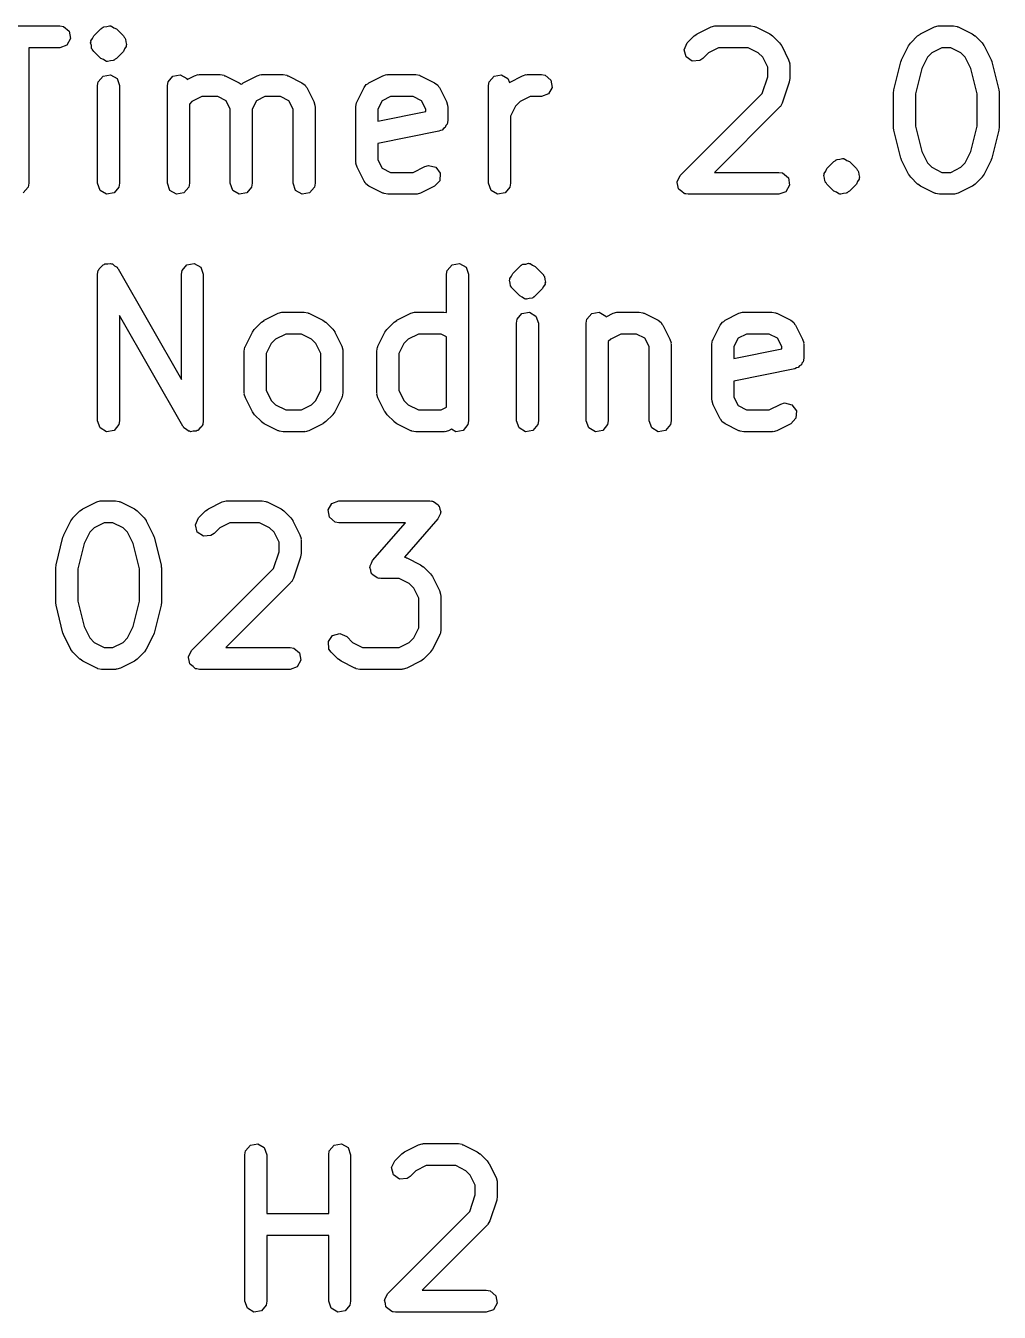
# Model space of a CAD drawing. Extents: x 4.88 to 8.25, y -3.98 to -1.16.
# Drawn here: x 7.9909 to 8.2523, y -1.6235 to -1.2781 of the extents above; entities that cross this region are included whole.
import ezdxf

# ---------------------------------------------------------------- set-up
doc = ezdxf.new("R2010")
doc.units = 0
doc.header["$MEASUREMENT"] = 0
doc.layers.add('BLACK', color=7, linetype='CONTINUOUS')

msp = doc.modelspace()

# ---------------------------------------------------------------- linework, layer by layer
at = {"layer": 'BLACK', "linetype": 'CONTINUOUS'}
for p, q in [((7.9775, -1.27806), (8, -1.27806)), ((8, -1.27806), (8.00101, -1.27823)), ((8.00101, -1.27823), (8.00256, -1.27953)), ((8.01264, -1.27827), (8.01338, -1.27807)), ((8.01338, -1.27807), (8.0135, -1.27812)), ((8.0135, -1.27812), (8.01364, -1.2781)), ((8.01364, -1.2781), (8.01375, -1.27817)), ((8.01375, -1.27817), (8.01389, -1.27816)), ((8.01389, -1.27816), (8.01452, -1.2786)), ((8.17491, -1.27837), (8.17589, -1.27808)), ((8.17589, -1.27808), (8.17606, -1.27812)), ((8.17606, -1.27812), (8.17623, -1.27806)), ((8.17623, -1.27806), (8.1856, -1.27806)), ((8.1856, -1.27806), (8.18661, -1.27823)), ((8.18661, -1.27823), (8.18675, -1.27835)), ((8.2349, -1.27837), (8.23588, -1.27808)), ((8.23588, -1.27808), (8.23605, -1.27812)), ((8.23605, -1.27812), (8.23622, -1.27806)), ((8.23622, -1.27806), (8.23997, -1.27806)), ((8.23997, -1.27806), (8.24098, -1.27823)), ((8.24098, -1.27823), (8.24112, -1.27835)), ((8.00291, -1.28152), (8.0019, -1.28327)), ((8.00256, -1.27953), (8.00291, -1.28152)), ((8.0084, -1.28212), (8.00884, -1.28149)), ((8.00884, -1.28149), (8.00916, -1.2808)), ((8.00916, -1.2808), (8.01104, -1.27892)), ((8.01104, -1.27892), (8.01135, -1.2787)), ((8.01135, -1.2787), (8.01143, -1.27859)), ((8.01143, -1.27859), (8.01156, -1.27856)), ((8.01156, -1.27855), (8.01165, -1.27845)), ((8.01156, -1.27856), (8.01156, -1.27855)), ((8.01165, -1.27845), (8.01173, -1.27844)), ((8.01173, -1.27844), (8.01188, -1.27833)), ((8.01188, -1.27833), (8.01264, -1.27827)), ((8.01452, -1.2786), (8.01521, -1.27892)), ((8.01521, -1.27892), (8.01709, -1.2808)), ((8.01709, -1.2808), (8.01731, -1.28111)), ((8.01731, -1.28111), (8.01742, -1.28119)), ((8.01742, -1.28119), (8.01745, -1.28132)), ((8.01745, -1.28132), (8.01767, -1.28164)), ((8.01767, -1.28164), (8.01774, -1.2824)), ((8.16852, -1.28267), (8.17039, -1.2808)), ((8.17039, -1.2808), (8.17111, -1.28029)), ((8.17111, -1.28029), (8.17116, -1.28024)), ((8.17116, -1.28024), (8.17491, -1.27837)), ((8.18675, -1.27835), (8.18692, -1.27837)), ((8.18692, -1.27837), (8.19067, -1.28024)), ((8.19067, -1.28024), (8.19138, -1.28077)), ((8.19138, -1.28077), (8.19144, -1.2808)), ((8.19144, -1.2808), (8.19331, -1.28267)), ((8.22851, -1.28267), (8.23038, -1.2808)), ((8.23038, -1.2808), (8.23111, -1.28029)), ((8.23111, -1.28029), (8.23115, -1.28024)), ((8.23115, -1.28024), (8.2349, -1.27837)), ((8.24112, -1.27835), (8.24129, -1.27837)), ((8.24129, -1.27837), (8.24504, -1.28024)), ((8.24504, -1.28024), (8.24575, -1.28077)), ((8.24575, -1.28077), (8.24581, -1.2808)), ((8.24581, -1.2808), (8.24768, -1.28267)), ((8, -1.28396), (7.9917, -1.28396)), ((7.9917, -1.28396), (7.9917, -1.32038)), ((8.0019, -1.28327), (8, -1.28396)), ((8.00831, -1.28263), (8.00842, -1.28238)), ((8.00851, -1.28337), (8.00831, -1.28263)), ((8.00842, -1.28238), (8.0084, -1.28212)), ((8.00857, -1.28413), (8.00851, -1.28337)), ((8.0088, -1.28445), (8.00857, -1.28413)), ((8.00883, -1.28458), (8.0088, -1.28445)), ((8.00894, -1.28465), (8.00883, -1.28458)), ((8.00916, -1.28497), (8.00894, -1.28465)), ((8.01104, -1.28685), (8.00916, -1.28497)), ((8.01709, -1.28497), (8.01521, -1.28685)), ((8.01741, -1.28428), (8.01709, -1.28497)), ((8.01785, -1.28365), (8.01741, -1.28428)), ((8.01774, -1.2824), (8.01794, -1.28314)), ((8.01794, -1.28314), (8.01783, -1.28338)), ((8.01783, -1.28338), (8.01785, -1.28365)), ((8.16766, -1.2845), (8.16852, -1.28267)), ((8.16818, -1.28645), (8.16766, -1.2845)), ((8.17693, -1.28396), (8.17423, -1.28531)), ((8.1849, -1.28396), (8.17693, -1.28396)), ((8.1876, -1.28531), (8.1849, -1.28396)), ((8.19331, -1.28267), (8.19382, -1.28339)), ((8.19382, -1.28339), (8.19387, -1.28344)), ((8.19387, -1.28344), (8.19574, -1.28719)), ((8.22608, -1.28719), (8.22796, -1.28344)), ((8.22796, -1.28344), (8.22848, -1.28273)), ((8.22848, -1.28273), (8.22851, -1.28267)), ((8.23692, -1.28396), (8.23422, -1.28531)), ((8.23927, -1.28396), (8.23692, -1.28396)), ((8.24197, -1.28531), (8.23927, -1.28396)), ((8.24768, -1.28267), (8.24819, -1.28339)), ((8.24819, -1.28339), (8.24824, -1.28344)), ((8.24824, -1.28344), (8.25011, -1.28719)), ((8.01173, -1.28717), (8.01104, -1.28685)), ((8.01236, -1.28761), (8.01173, -1.28717)), ((8.01249, -1.2876), (8.01236, -1.28761)), ((8.01261, -1.28767), (8.01249, -1.2876)), ((8.01274, -1.28764), (8.01261, -1.28767)), ((8.01287, -1.2877), (8.01274, -1.28764)), ((8.01361, -1.2875), (8.01287, -1.2877)), ((8.01437, -1.28743), (8.01361, -1.2875)), ((8.01452, -1.28733), (8.01437, -1.28743)), ((8.0146, -1.28732), (8.01452, -1.28733)), ((8.01468, -1.28722), (8.0146, -1.28732)), ((8.01469, -1.28721), (8.01468, -1.28722)), ((8.01482, -1.28718), (8.01469, -1.28721)), ((8.01489, -1.28707), (8.01482, -1.28718)), ((8.01521, -1.28685), (8.01489, -1.28707)), ((8.16984, -1.28761), (8.16818, -1.28645)), ((8.17185, -1.28743), (8.16984, -1.28761)), ((8.17269, -1.28685), (8.17185, -1.28743)), ((8.17423, -1.28531), (8.17269, -1.28685)), ((8.1888, -1.28651), (8.1876, -1.28531)), ((8.19015, -1.2892), (8.1888, -1.28651)), ((8.19574, -1.28719), (8.19603, -1.28817)), ((8.19603, -1.28817), (8.19599, -1.28834)), ((8.19599, -1.28834), (8.19605, -1.28851)), ((8.19605, -1.28851), (8.19605, -1.29226)), ((8.22398, -1.29529), (8.22586, -1.28779)), ((8.22586, -1.28779), (8.22606, -1.28733)), ((8.22606, -1.28733), (8.22608, -1.28719)), ((8.23302, -1.28651), (8.23151, -1.28954)), ((8.23422, -1.28531), (8.23302, -1.28651)), ((8.24317, -1.28651), (8.24197, -1.28531)), ((8.24468, -1.28954), (8.24317, -1.28651)), ((8.25011, -1.28719), (8.25026, -1.28768)), ((8.25026, -1.28768), (8.25033, -1.28779)), ((8.25033, -1.28779), (8.25221, -1.29529)), ((8.01035, -1.29312), (8.01165, -1.29157)), ((8.01165, -1.29157), (8.01364, -1.29122)), ((8.01364, -1.29122), (8.01539, -1.29223)), ((8.0291, -1.29312), (8.03039, -1.29157)), ((8.03039, -1.29157), (8.03238, -1.29122)), ((8.03238, -1.29122), (8.03413, -1.29223)), ((8.03422, -1.29247), (8.03617, -1.29149)), ((8.03617, -1.29149), (8.03716, -1.2912)), ((8.03716, -1.2912), (8.03733, -1.29124)), ((8.03733, -1.29124), (8.0375, -1.29118)), ((8.0375, -1.29118), (8.04312, -1.29118)), ((8.04312, -1.29118), (8.04413, -1.29136)), ((8.04413, -1.29136), (8.04426, -1.29147)), ((8.04426, -1.29147), (8.04444, -1.29149)), ((8.04444, -1.29149), (8.04819, -1.29337)), ((8.0493, -1.29337), (8.05305, -1.29149)), ((8.05305, -1.29149), (8.05403, -1.2912)), ((8.05403, -1.2912), (8.0542, -1.29124)), ((8.0542, -1.29124), (8.05437, -1.29118)), ((8.05437, -1.29118), (8.05999, -1.29118)), ((8.05999, -1.29118), (8.061, -1.29136)), ((8.061, -1.29136), (8.06114, -1.29147)), ((8.06114, -1.29147), (8.06131, -1.29149)), ((8.06131, -1.29149), (8.06506, -1.29337)), ((8.08304, -1.29337), (8.08679, -1.29149)), ((8.08679, -1.29149), (8.08778, -1.2912)), ((8.08778, -1.2912), (8.08795, -1.29124)), ((8.08795, -1.29124), (8.08811, -1.29118)), ((8.08811, -1.29118), (8.09561, -1.29118)), ((8.09561, -1.29118), (8.09662, -1.29136)), ((8.09662, -1.29136), (8.09676, -1.29147)), ((8.09676, -1.29147), (8.09693, -1.29149)), ((8.09693, -1.29149), (8.10068, -1.29337)), ((8.11534, -1.29312), (8.11663, -1.29157)), ((8.11663, -1.29157), (8.11862, -1.29122)), ((8.11862, -1.29122), (8.12037, -1.29223)), ((8.12075, -1.29326), (8.12429, -1.29149)), ((8.12429, -1.29149), (8.12527, -1.2912)), ((8.12527, -1.2912), (8.12544, -1.29124)), ((8.12544, -1.29124), (8.12561, -1.29118)), ((8.12561, -1.29118), (8.12936, -1.29118)), ((8.12936, -1.29118), (8.13037, -1.29136)), ((8.13037, -1.29136), (8.13192, -1.29266)), ((8.18865, -1.29629), (8.19015, -1.29178)), ((8.19015, -1.29178), (8.19015, -1.2892)), ((8.23151, -1.28954), (8.2298, -1.29637)), ((8.24639, -1.29637), (8.24468, -1.28954)), ((8.01017, -1.29413), (8.01035, -1.29312)), ((8.01017, -1.32038), (8.01017, -1.29413)), ((8.01539, -1.29223), (8.01608, -1.29413)), ((8.01608, -1.29413), (8.01608, -1.32038)), ((8.02892, -1.29413), (8.0291, -1.29312)), ((8.02892, -1.32038), (8.02892, -1.29413)), ((8.03413, -1.29223), (8.03422, -1.29247)), ((8.04819, -1.29337), (8.04876, -1.29379)), ((8.04876, -1.29379), (8.04899, -1.29369)), ((8.04899, -1.29369), (8.0493, -1.29337)), ((8.06506, -1.29337), (8.06589, -1.29398)), ((8.06589, -1.29398), (8.06606, -1.29438)), ((8.06606, -1.29438), (8.06638, -1.29469)), ((8.06638, -1.29469), (8.06826, -1.29844)), ((8.07985, -1.29844), (8.08172, -1.29469)), ((8.08172, -1.29469), (8.08233, -1.29386)), ((8.08233, -1.29386), (8.08274, -1.29369)), ((8.08274, -1.29369), (8.08304, -1.29337)), ((8.10068, -1.29337), (8.10151, -1.29398)), ((8.10151, -1.29398), (8.10168, -1.29438)), ((8.10168, -1.29438), (8.102, -1.29469)), ((8.102, -1.29469), (8.10388, -1.29844)), ((8.11516, -1.29413), (8.11534, -1.29312)), ((8.11516, -1.32038), (8.11516, -1.29413)), ((8.12037, -1.29223), (8.12075, -1.29326)), ((8.13227, -1.29464), (8.13126, -1.29639)), ((8.13192, -1.29266), (8.13227, -1.29464)), ((8.1959, -1.29319), (8.19403, -1.29882)), ((8.19605, -1.29226), (8.1959, -1.29313)), ((8.1959, -1.29313), (8.1959, -1.29319)), ((8.22389, -1.29601), (8.224, -1.29543)), ((8.224, -1.29543), (8.22398, -1.29529)), ((8.25221, -1.29529), (8.25225, -1.29588)), ((8.03549, -1.29843), (8.03482, -1.2991)), ((8.03819, -1.29708), (8.03549, -1.29843)), ((8.04242, -1.29708), (8.03819, -1.29708)), ((8.04467, -1.29821), (8.04242, -1.29708)), ((8.04579, -1.30045), (8.04467, -1.29821)), ((8.05282, -1.29821), (8.0517, -1.30045)), ((8.05507, -1.29708), (8.05282, -1.29821)), ((8.0593, -1.29708), (8.05507, -1.29708)), ((8.06154, -1.29821), (8.0593, -1.29708)), ((8.06266, -1.30045), (8.06154, -1.29821)), ((8.06826, -1.29844), (8.06855, -1.29942)), ((8.07954, -1.29976), (8.07972, -1.29875)), ((8.07972, -1.29875), (8.07983, -1.29861)), ((8.07983, -1.29861), (8.07985, -1.29844)), ((8.08657, -1.29821), (8.08544, -1.30045)), ((8.08881, -1.29708), (8.08657, -1.29821)), ((8.09492, -1.29708), (8.08881, -1.29708)), ((8.09716, -1.29821), (8.09492, -1.29708)), ((8.09828, -1.30045), (8.09716, -1.29821)), ((8.10388, -1.29844), (8.10417, -1.29942)), ((8.12361, -1.29843), (8.12241, -1.29963)), ((8.12631, -1.29708), (8.12361, -1.29843)), ((8.12936, -1.29708), (8.12631, -1.29708)), ((8.13126, -1.29639), (8.12936, -1.29708)), ((8.16664, -1.31829), (8.18865, -1.29629)), ((8.19403, -1.29882), (8.19354, -1.29972)), ((8.22389, -1.30538), (8.22389, -1.29601)), ((8.2298, -1.29637), (8.2298, -1.30502)), ((8.24639, -1.30502), (8.24639, -1.29637)), ((8.25225, -1.29588), (8.2523, -1.29601)), ((8.2523, -1.29601), (8.2523, -1.30538)), ((8.03482, -1.2991), (8.03482, -1.32038)), ((8.04579, -1.32038), (8.04579, -1.30045)), ((8.0517, -1.30045), (8.0517, -1.32038)), ((8.06266, -1.32038), (8.06266, -1.30045)), ((8.06855, -1.29942), (8.06851, -1.29959)), ((8.06851, -1.29959), (8.06857, -1.29976)), ((8.06857, -1.29976), (8.06857, -1.32038)), ((8.07954, -1.31475), (8.07954, -1.29976)), ((8.08544, -1.30045), (8.08544, -1.30365)), ((8.08544, -1.30365), (8.09828, -1.30109)), ((8.09828, -1.30109), (8.09828, -1.30045)), ((8.10417, -1.29942), (8.10413, -1.29959)), ((8.10413, -1.29959), (8.10419, -1.29976)), ((8.10419, -1.29976), (8.10419, -1.30351)), ((8.12241, -1.29963), (8.12106, -1.30233)), ((8.12106, -1.30233), (8.12106, -1.32038)), ((8.19331, -1.29997), (8.17586, -1.31743)), ((8.19339, -1.29981), (8.19331, -1.29997)), ((8.19354, -1.29972), (8.19339, -1.29981)), ((8.10307, -1.30564), (8.10271, -1.30606)), ((8.10354, -1.30535), (8.10307, -1.30564)), ((8.1037, -1.30489), (8.10354, -1.30535)), ((8.10401, -1.30452), (8.1037, -1.30489)), ((8.10419, -1.30351), (8.10401, -1.30452)), ((8.22394, -1.30551), (8.22389, -1.30538)), ((8.22398, -1.3061), (8.22394, -1.30551)), ((8.2298, -1.30502), (8.23151, -1.31185)), ((8.24468, -1.31185), (8.24639, -1.30502)), ((8.2523, -1.30538), (8.25219, -1.30596)), ((8.10182, -1.3064), (8.08544, -1.30968)), ((8.10223, -1.30615), (8.10182, -1.3064)), ((8.10271, -1.30606), (8.10223, -1.30615)), ((8.22586, -1.3136), (8.22398, -1.3061)), ((8.25221, -1.3061), (8.25033, -1.3136)), ((8.25219, -1.30596), (8.25221, -1.3061)), ((8.08544, -1.30968), (8.08544, -1.31406)), ((8.23151, -1.31185), (8.23302, -1.31488)), ((8.24317, -1.31488), (8.24468, -1.31185)), ((8.0796, -1.31492), (8.07954, -1.31475)), ((8.07956, -1.31509), (8.0796, -1.31492)), ((8.07985, -1.31607), (8.07956, -1.31509)), ((8.08172, -1.31982), (8.07985, -1.31607)), ((8.08544, -1.31406), (8.08657, -1.3163)), ((8.09492, -1.31743), (8.09804, -1.31586)), ((8.09804, -1.31586), (8.09902, -1.31557)), ((8.09902, -1.31557), (8.10099, -1.31604)), ((8.10099, -1.31604), (8.10219, -1.31766)), ((8.20601, -1.31642), (8.20789, -1.31454)), ((8.20789, -1.31454), (8.2082, -1.31432)), ((8.2082, -1.31432), (8.20828, -1.31421)), ((8.20828, -1.31421), (8.20841, -1.31418)), ((8.20841, -1.31417), (8.2085, -1.31407)), ((8.20841, -1.31418), (8.20841, -1.31417)), ((8.2085, -1.31407), (8.20858, -1.31406)), ((8.20858, -1.31406), (8.20873, -1.31395)), ((8.20873, -1.31395), (8.20949, -1.31389)), ((8.20949, -1.31389), (8.21023, -1.31369)), ((8.21023, -1.31369), (8.21035, -1.31374)), ((8.21035, -1.31374), (8.21049, -1.31372)), ((8.21049, -1.31372), (8.2106, -1.31379)), ((8.2106, -1.31379), (8.21074, -1.31378)), ((8.21074, -1.31378), (8.21137, -1.31422)), ((8.21137, -1.31422), (8.21206, -1.31454)), ((8.21206, -1.31454), (8.21394, -1.31642)), ((8.22594, -1.31371), (8.22586, -1.3136)), ((8.22608, -1.3142), (8.22594, -1.31371)), ((8.22796, -1.31795), (8.22608, -1.3142)), ((8.23302, -1.31488), (8.23422, -1.31608)), ((8.23422, -1.31608), (8.23692, -1.31743)), ((8.23927, -1.31743), (8.24197, -1.31608)), ((8.24197, -1.31608), (8.24317, -1.31488)), ((8.25011, -1.3142), (8.24824, -1.31795)), ((8.25013, -1.31406), (8.25011, -1.3142)), ((8.25033, -1.3136), (8.25013, -1.31406)), ((8.08657, -1.3163), (8.08881, -1.31743)), ((8.08881, -1.31743), (8.09492, -1.31743)), ((8.10207, -1.31968), (8.10068, -1.32114)), ((8.10219, -1.31766), (8.10207, -1.31968)), ((8.16582, -1.31987), (8.16627, -1.3191)), ((8.16627, -1.3191), (8.16664, -1.31829)), ((8.17586, -1.31743), (8.1931, -1.31743)), ((8.1931, -1.31743), (8.19411, -1.3176)), ((8.19411, -1.3176), (8.19566, -1.3189)), ((8.19566, -1.3189), (8.19601, -1.32089)), ((8.20516, -1.31825), (8.20527, -1.31801)), ((8.20536, -1.31899), (8.20516, -1.31825)), ((8.20525, -1.31774), (8.20569, -1.31711)), ((8.20527, -1.31801), (8.20525, -1.31774)), ((8.20542, -1.31975), (8.20536, -1.31899)), ((8.20569, -1.31711), (8.20601, -1.31642)), ((8.21394, -1.31642), (8.21416, -1.31674)), ((8.21416, -1.31674), (8.21427, -1.31681)), ((8.2147, -1.31927), (8.21426, -1.3199)), ((8.21427, -1.31681), (8.2143, -1.31694)), ((8.2143, -1.31694), (8.21452, -1.31726)), ((8.21452, -1.31726), (8.21459, -1.31802)), ((8.21459, -1.31802), (8.21479, -1.31876)), ((8.21479, -1.31876), (8.21468, -1.319)), ((8.21468, -1.319), (8.2147, -1.31927)), ((8.228, -1.31799), (8.22796, -1.31795)), ((8.22851, -1.31872), (8.228, -1.31799)), ((8.23038, -1.32059), (8.22851, -1.31872)), ((8.23692, -1.31743), (8.23927, -1.31743)), ((8.24768, -1.31872), (8.24581, -1.32059)), ((8.24771, -1.31866), (8.24768, -1.31872)), ((8.24824, -1.31795), (8.24771, -1.31866)), ((7.99153, -1.32139), (7.99023, -1.32294)), ((7.9917, -1.32038), (7.99153, -1.32139)), ((8.01086, -1.32228), (8.01017, -1.32038)), ((8.01261, -1.32329), (8.01086, -1.32228)), ((8.0146, -1.32294), (8.01261, -1.32329)), ((8.0159, -1.32139), (8.0146, -1.32294)), ((8.01608, -1.32038), (8.0159, -1.32139)), ((8.02961, -1.32228), (8.02892, -1.32038)), ((8.03136, -1.32329), (8.02961, -1.32228)), ((8.03335, -1.32294), (8.03136, -1.32329)), ((8.03465, -1.32139), (8.03335, -1.32294)), ((8.03482, -1.32038), (8.03465, -1.32139)), ((8.04648, -1.32228), (8.04579, -1.32038)), ((8.04823, -1.32329), (8.04648, -1.32228)), ((8.05022, -1.32294), (8.04823, -1.32329)), ((8.05152, -1.32139), (8.05022, -1.32294)), ((8.0517, -1.32038), (8.05152, -1.32139)), ((8.06335, -1.32228), (8.06266, -1.32038)), ((8.0651, -1.32329), (8.06335, -1.32228)), ((8.06709, -1.32294), (8.0651, -1.32329)), ((8.06839, -1.32139), (8.06709, -1.32294)), ((8.06857, -1.32038), (8.06839, -1.32139)), ((8.08204, -1.32013), (8.08172, -1.31982)), ((8.08222, -1.32053), (8.08204, -1.32013)), ((8.08304, -1.32114), (8.08222, -1.32053)), ((8.08679, -1.32302), (8.08304, -1.32114)), ((8.08697, -1.32304), (8.08679, -1.32302)), ((8.0871, -1.32315), (8.08697, -1.32304)), ((8.08811, -1.32333), (8.0871, -1.32315)), ((8.09693, -1.32302), (8.09595, -1.32331)), ((8.10068, -1.32114), (8.09693, -1.32302)), ((8.11585, -1.32228), (8.11516, -1.32038)), ((8.1176, -1.32329), (8.11585, -1.32228)), ((8.11959, -1.32294), (8.1176, -1.32329)), ((8.12088, -1.32139), (8.11959, -1.32294)), ((8.12106, -1.32038), (8.12088, -1.32139)), ((8.16579, -1.32012), (8.16584, -1.32)), ((8.16602, -1.32098), (8.16579, -1.32012)), ((8.16584, -1.32), (8.16582, -1.31987)), ((8.16617, -1.32186), (8.16602, -1.32098)), ((8.16628, -1.32194), (8.16617, -1.32186)), ((8.16631, -1.32207), (8.16628, -1.32194)), ((8.16704, -1.32258), (8.16631, -1.32207)), ((8.16772, -1.32315), (8.16704, -1.32258)), ((8.1679, -1.32319), (8.16772, -1.32315)), ((8.195, -1.32264), (8.1931, -1.32333)), ((8.19601, -1.32089), (8.195, -1.32264)), ((8.20565, -1.32007), (8.20542, -1.31975)), ((8.20568, -1.3202), (8.20565, -1.32007)), ((8.20579, -1.32027), (8.20568, -1.3202)), ((8.20601, -1.32059), (8.20579, -1.32027)), ((8.20789, -1.32247), (8.20601, -1.32059)), ((8.20858, -1.32279), (8.20789, -1.32247)), ((8.20921, -1.32323), (8.20858, -1.32279)), ((8.21046, -1.32312), (8.20972, -1.32332)), ((8.21122, -1.32305), (8.21046, -1.32312)), ((8.21137, -1.32295), (8.21122, -1.32305)), ((8.21145, -1.32294), (8.21137, -1.32295)), ((8.21153, -1.32284), (8.21145, -1.32294)), ((8.21154, -1.32283), (8.21153, -1.32284)), ((8.21167, -1.3228), (8.21154, -1.32283)), ((8.21174, -1.32269), (8.21167, -1.3228)), ((8.21206, -1.32247), (8.21174, -1.32269)), ((8.21394, -1.32059), (8.21206, -1.32247)), ((8.21426, -1.3199), (8.21394, -1.32059)), ((8.23044, -1.32062), (8.23038, -1.32059)), ((8.23115, -1.32114), (8.23044, -1.32062)), ((8.2349, -1.32302), (8.23115, -1.32114)), ((8.23508, -1.32304), (8.2349, -1.32302)), ((8.23521, -1.32315), (8.23508, -1.32304)), ((8.23622, -1.32333), (8.23521, -1.32315)), ((8.24129, -1.32302), (8.24031, -1.32331)), ((8.24504, -1.32114), (8.24129, -1.32302)), ((8.24508, -1.3211), (8.24504, -1.32114)), ((8.24581, -1.32059), (8.24508, -1.3211)), ((8.09561, -1.32333), (8.08811, -1.32333)), ((8.09578, -1.32327), (8.09561, -1.32333)), ((8.09595, -1.32331), (8.09578, -1.32327)), ((8.16796, -1.32323), (8.1679, -1.32319)), ((8.16809, -1.32322), (8.16796, -1.32323)), ((8.16873, -1.32333), (8.16809, -1.32322)), ((8.1931, -1.32333), (8.16873, -1.32333)), ((8.20934, -1.32322), (8.20921, -1.32323)), ((8.20946, -1.32329), (8.20934, -1.32322)), ((8.20959, -1.32326), (8.20946, -1.32329)), ((8.20972, -1.32332), (8.20959, -1.32326)), ((8.23997, -1.32333), (8.23622, -1.32333)), ((8.24014, -1.32327), (8.23997, -1.32333)), ((8.24031, -1.32331), (8.24014, -1.32327)), ((8.01017, -1.34479), (8.01035, -1.34378)), ((8.01035, -1.34378), (8.01052, -1.34357)), ((8.01052, -1.34357), (8.01057, -1.3433)), ((8.01057, -1.3433), (8.01116, -1.34281)), ((8.01116, -1.34281), (8.01165, -1.34223)), ((8.01165, -1.34223), (8.01192, -1.34218)), ((8.01192, -1.34218), (8.01213, -1.34201)), ((8.01213, -1.34201), (8.01289, -1.34201)), ((8.01289, -1.34201), (8.01364, -1.34188)), ((8.01364, -1.34188), (8.01387, -1.34202)), ((8.01387, -1.34202), (8.01415, -1.34202)), ((8.01415, -1.34202), (8.01473, -1.34251)), ((8.01473, -1.34251), (8.01539, -1.34289)), ((8.01539, -1.34289), (8.01548, -1.34315)), ((8.01548, -1.34315), (8.01569, -1.34332)), ((8.01569, -1.34332), (8.03267, -1.37304)), ((8.03267, -1.34479), (8.03285, -1.34378)), ((8.03285, -1.34378), (8.03414, -1.34223)), ((8.03414, -1.34223), (8.03613, -1.34188)), ((8.03613, -1.34188), (8.03788, -1.34289)), ((8.03788, -1.34289), (8.03857, -1.34479)), ((8.10391, -1.34479), (8.10409, -1.34378)), ((8.10409, -1.34378), (8.10539, -1.34223)), ((8.10539, -1.34223), (8.10737, -1.34188)), ((8.10737, -1.34188), (8.10912, -1.34289)), ((8.10912, -1.34289), (8.10981, -1.34479)), ((8.12165, -1.34458), (8.12352, -1.3427)), ((8.12352, -1.3427), (8.12384, -1.34248)), ((8.12384, -1.34248), (8.12392, -1.34237)), ((8.12392, -1.34237), (8.12404, -1.34234)), ((8.12404, -1.34234), (8.12405, -1.34233)), ((8.12405, -1.34233), (8.12413, -1.34223)), ((8.12413, -1.34223), (8.12421, -1.34222)), ((8.12421, -1.34222), (8.12436, -1.34211)), ((8.12436, -1.34211), (8.12513, -1.34205)), ((8.12513, -1.34205), (8.12587, -1.34185)), ((8.12587, -1.34185), (8.12599, -1.3419)), ((8.12599, -1.3419), (8.12612, -1.34188)), ((8.12612, -1.34188), (8.12624, -1.34195)), ((8.12624, -1.34195), (8.12637, -1.34194)), ((8.12637, -1.34194), (8.127, -1.34238)), ((8.127, -1.34238), (8.1277, -1.3427)), ((8.1277, -1.3427), (8.12957, -1.34458)), ((8.01017, -1.38416), (8.01017, -1.34479)), ((8.03267, -1.37304), (8.03267, -1.34479)), ((8.03857, -1.34479), (8.03857, -1.38416)), ((8.10391, -1.3551), (8.10391, -1.34479)), ((8.10981, -1.34479), (8.10981, -1.38416)), ((8.12079, -1.34641), (8.12091, -1.34616)), ((8.12099, -1.34715), (8.12079, -1.34641)), ((8.12088, -1.3459), (8.12132, -1.34527)), ((8.12091, -1.34616), (8.12088, -1.3459)), ((8.12106, -1.34791), (8.12099, -1.34715)), ((8.12132, -1.34527), (8.12165, -1.34458)), ((8.12957, -1.34458), (8.1298, -1.34489)), ((8.1298, -1.34489), (8.1299, -1.34497)), ((8.1299, -1.34497), (8.12994, -1.3451)), ((8.12994, -1.3451), (8.13016, -1.34542)), ((8.13016, -1.34542), (8.13023, -1.34618)), ((8.13023, -1.34618), (8.13043, -1.34692)), ((8.13043, -1.34692), (8.13031, -1.34716)), ((8.13031, -1.34716), (8.13034, -1.34743)), ((8.12128, -1.34823), (8.12106, -1.34791)), ((8.12132, -1.34836), (8.12128, -1.34823)), ((8.12142, -1.34843), (8.12132, -1.34836)), ((8.12165, -1.34875), (8.12142, -1.34843)), ((8.12352, -1.35063), (8.12165, -1.34875)), ((8.12422, -1.35095), (8.12352, -1.35063)), ((8.1277, -1.35063), (8.12738, -1.35085)), ((8.12957, -1.34875), (8.1277, -1.35063)), ((8.1299, -1.34806), (8.12957, -1.34875)), ((8.13034, -1.34743), (8.1299, -1.34806)), ((8.12485, -1.35139), (8.12422, -1.35095)), ((8.12498, -1.35138), (8.12485, -1.35139)), ((8.1251, -1.35145), (8.12498, -1.35138)), ((8.12523, -1.35142), (8.1251, -1.35145)), ((8.12535, -1.35148), (8.12523, -1.35142)), ((8.12609, -1.35128), (8.12535, -1.35148)), ((8.12686, -1.35121), (8.12609, -1.35128)), ((8.12701, -1.35111), (8.12686, -1.35121)), ((8.12709, -1.35109), (8.12701, -1.35111)), ((8.12717, -1.351), (8.12709, -1.35109)), ((8.12718, -1.35099), (8.12717, -1.351)), ((8.1273, -1.35096), (8.12718, -1.35099)), ((8.12738, -1.35085), (8.1273, -1.35096)), ((8.03306, -1.38562), (8.01608, -1.35591)), ((8.01608, -1.35591), (8.01608, -1.38416)), ((8.05416, -1.3577), (8.05488, -1.35719)), ((8.05488, -1.35719), (8.05492, -1.35715)), ((8.05492, -1.35715), (8.05867, -1.35527)), ((8.05867, -1.35527), (8.05965, -1.35498)), ((8.05965, -1.35498), (8.05983, -1.35502)), ((8.05983, -1.35502), (8.05999, -1.35496)), ((8.05999, -1.35496), (8.06562, -1.35496)), ((8.06562, -1.35496), (8.06663, -1.35514)), ((8.06663, -1.35514), (8.06676, -1.35525)), ((8.06676, -1.35525), (8.06694, -1.35527)), ((8.06694, -1.35527), (8.07069, -1.35715)), ((8.07069, -1.35715), (8.0714, -1.35767)), ((8.0714, -1.35767), (8.07145, -1.3577)), ((8.08978, -1.3577), (8.0905, -1.35719)), ((8.0905, -1.35719), (8.09054, -1.35715)), ((8.09054, -1.35715), (8.09429, -1.35527)), ((8.09429, -1.35527), (8.09528, -1.35498)), ((8.09528, -1.35498), (8.09545, -1.35502)), ((8.09545, -1.35502), (8.09561, -1.35496)), ((8.09561, -1.35496), (8.10311, -1.35496)), ((8.10311, -1.35496), (8.10391, -1.3551)), ((8.12266, -1.35791), (8.12283, -1.3569)), ((8.12283, -1.3569), (8.12413, -1.35535)), ((8.12413, -1.35535), (8.12612, -1.355)), ((8.12612, -1.355), (8.12787, -1.35601)), ((8.12787, -1.35601), (8.12856, -1.35791)), ((8.1414, -1.35791), (8.14158, -1.3569)), ((8.14158, -1.3569), (8.14288, -1.35535)), ((8.14288, -1.35535), (8.14487, -1.355)), ((8.14487, -1.355), (8.14662, -1.35601)), ((8.14662, -1.35601), (8.1467, -1.35625)), ((8.1467, -1.35625), (8.14866, -1.35527)), ((8.14866, -1.35527), (8.14964, -1.35498)), ((8.14964, -1.35498), (8.14982, -1.35502)), ((8.14982, -1.35502), (8.14998, -1.35496)), ((8.14998, -1.35496), (8.15561, -1.35496)), ((8.15561, -1.35496), (8.15662, -1.35514)), ((8.15662, -1.35514), (8.15675, -1.35525)), ((8.15675, -1.35525), (8.15693, -1.35527)), ((8.15693, -1.35527), (8.16068, -1.35715)), ((8.16068, -1.35715), (8.1615, -1.35776)), ((8.17734, -1.35847), (8.17795, -1.35764)), ((8.17795, -1.35764), (8.17835, -1.35747)), ((8.17835, -1.35747), (8.17866, -1.35715)), ((8.17866, -1.35715), (8.18241, -1.35527)), ((8.18241, -1.35527), (8.18339, -1.35498)), ((8.18339, -1.35498), (8.18356, -1.35502)), ((8.18356, -1.35502), (8.18373, -1.35496)), ((8.18373, -1.35496), (8.19123, -1.35496)), ((8.19123, -1.35496), (8.19224, -1.35514)), ((8.19224, -1.35514), (8.19237, -1.35525)), ((8.19237, -1.35525), (8.19255, -1.35527)), ((8.19255, -1.35527), (8.1963, -1.35715)), ((8.1963, -1.35715), (8.19712, -1.35776)), ((8.04985, -1.36409), (8.05173, -1.36034)), ((8.05173, -1.36034), (8.05225, -1.35963)), ((8.05225, -1.35963), (8.05228, -1.35957)), ((8.05228, -1.35957), (8.05416, -1.3577)), ((8.06069, -1.36086), (8.05799, -1.36221)), ((8.06492, -1.36086), (8.06069, -1.36086)), ((8.06762, -1.36221), (8.06492, -1.36086)), ((8.07145, -1.3577), (8.07333, -1.35957)), ((8.07333, -1.35957), (8.07384, -1.3603)), ((8.07384, -1.3603), (8.07388, -1.36034)), ((8.07388, -1.36034), (8.07576, -1.36409)), ((8.08547, -1.36409), (8.08735, -1.36034)), ((8.08735, -1.36034), (8.08787, -1.35963)), ((8.08787, -1.35963), (8.0879, -1.35957)), ((8.0879, -1.35957), (8.08978, -1.3577)), ((8.09631, -1.36086), (8.09361, -1.36221)), ((8.10242, -1.36086), (8.09631, -1.36086)), ((8.10391, -1.36161), (8.10242, -1.36086)), ((8.12266, -1.38416), (8.12266, -1.35791)), ((8.12856, -1.35791), (8.12856, -1.38416)), ((8.1414, -1.38416), (8.1414, -1.35791)), ((8.15068, -1.36086), (8.14798, -1.36221)), ((8.15491, -1.36086), (8.15068, -1.36086)), ((8.15715, -1.36199), (8.15491, -1.36086)), ((8.1615, -1.35776), (8.16168, -1.35816)), ((8.16168, -1.35816), (8.162, -1.35847)), ((8.162, -1.35847), (8.16387, -1.36222)), ((8.17546, -1.36222), (8.17734, -1.35847)), ((8.18442, -1.36086), (8.18218, -1.36199)), ((8.19053, -1.36086), (8.18442, -1.36086)), ((8.19277, -1.36199), (8.19053, -1.36086)), ((8.19712, -1.35776), (8.1973, -1.35816)), ((8.1973, -1.35816), (8.19762, -1.35847)), ((8.19762, -1.35847), (8.19949, -1.36222)), ((8.04954, -1.36541), (8.04972, -1.3644)), ((8.04972, -1.3644), (8.04983, -1.36427)), ((8.04983, -1.36427), (8.04985, -1.36409)), ((8.05679, -1.36341), (8.05545, -1.36611)), ((8.05799, -1.36221), (8.05679, -1.36341)), ((8.06881, -1.36341), (8.06762, -1.36221)), ((8.07016, -1.36611), (8.06881, -1.36341)), ((8.07576, -1.36409), (8.07605, -1.36507)), ((8.08516, -1.36541), (8.08534, -1.3644)), ((8.08534, -1.3644), (8.08545, -1.36427)), ((8.08545, -1.36427), (8.08547, -1.36409)), ((8.09242, -1.36341), (8.09107, -1.36611)), ((8.09361, -1.36221), (8.09242, -1.36341)), ((8.10391, -1.38046), (8.10391, -1.36161)), ((8.14798, -1.36221), (8.14731, -1.36288)), ((8.14731, -1.36288), (8.14731, -1.38416)), ((8.15828, -1.36423), (8.15715, -1.36199)), ((8.15828, -1.38416), (8.15828, -1.36423)), ((8.16387, -1.36222), (8.16416, -1.3632)), ((8.16416, -1.3632), (8.16412, -1.36337)), ((8.16412, -1.36337), (8.16418, -1.36354)), ((8.16418, -1.36354), (8.16418, -1.38416)), ((8.17515, -1.36354), (8.17533, -1.36253)), ((8.17515, -1.37853), (8.17515, -1.36354)), ((8.17533, -1.36253), (8.17544, -1.36239)), ((8.17544, -1.36239), (8.17546, -1.36222)), ((8.18218, -1.36199), (8.18106, -1.36423)), ((8.18106, -1.36423), (8.18106, -1.36743)), ((8.1939, -1.36423), (8.19277, -1.36199)), ((8.1939, -1.36486), (8.1939, -1.36423)), ((8.19949, -1.36222), (8.19978, -1.3632)), ((8.19978, -1.3632), (8.19974, -1.36337)), ((8.19974, -1.36337), (8.1998, -1.36354)), ((8.1998, -1.36354), (8.1998, -1.36729)), ((8.04954, -1.37666), (8.04954, -1.36541)), ((8.05545, -1.36611), (8.05545, -1.37596)), ((8.07016, -1.37596), (8.07016, -1.36611)), ((8.07605, -1.36507), (8.07601, -1.36524)), ((8.07601, -1.36524), (8.07607, -1.36541)), ((8.07607, -1.36541), (8.07607, -1.37666)), ((8.08516, -1.37666), (8.08516, -1.36541)), ((8.09107, -1.36611), (8.09107, -1.37596)), ((8.18106, -1.36743), (8.1939, -1.36486)), ((8.1998, -1.36729), (8.19963, -1.3683)), ((8.19743, -1.37018), (8.18106, -1.37346)), ((8.19785, -1.36993), (8.19743, -1.37018)), ((8.19833, -1.36984), (8.19785, -1.36993)), ((8.19868, -1.36942), (8.19833, -1.36984)), ((8.19916, -1.36913), (8.19868, -1.36942)), ((8.19931, -1.36867), (8.19916, -1.36913)), ((8.19963, -1.3683), (8.19931, -1.36867)), ((8.18106, -1.37346), (8.18106, -1.37784)), ((8.0496, -1.37682), (8.04954, -1.37666)), ((8.04956, -1.377), (8.0496, -1.37682)), ((8.04985, -1.37798), (8.04956, -1.377)), ((8.05173, -1.38173), (8.04985, -1.37798)), ((8.05545, -1.37596), (8.05679, -1.37866)), ((8.06881, -1.37866), (8.07016, -1.37596)), ((8.07576, -1.37798), (8.07388, -1.38173)), ((8.07578, -1.3778), (8.07576, -1.37798)), ((8.07589, -1.37767), (8.07578, -1.3778)), ((8.07607, -1.37666), (8.07589, -1.37767)), ((8.08522, -1.37682), (8.08516, -1.37666)), ((8.08518, -1.377), (8.08522, -1.37682)), ((8.08547, -1.37798), (8.08518, -1.377)), ((8.08735, -1.38173), (8.08547, -1.37798)), ((8.09107, -1.37596), (8.09242, -1.37866)), ((8.18106, -1.37784), (8.18218, -1.38008)), ((8.05177, -1.38177), (8.05173, -1.38173)), ((8.05228, -1.3825), (8.05177, -1.38177)), ((8.05679, -1.37866), (8.05799, -1.37986)), ((8.05799, -1.37986), (8.06069, -1.38121)), ((8.06069, -1.38121), (8.06492, -1.38121)), ((8.06492, -1.38121), (8.06762, -1.37986)), ((8.06762, -1.37986), (8.06881, -1.37866)), ((8.07388, -1.38173), (8.07336, -1.38244)), ((8.08739, -1.38177), (8.08735, -1.38173)), ((8.0879, -1.3825), (8.08739, -1.38177)), ((8.09242, -1.37866), (8.09361, -1.37986)), ((8.09361, -1.37986), (8.09631, -1.38121)), ((8.09631, -1.38121), (8.10242, -1.38121)), ((8.10242, -1.38121), (8.10391, -1.38046)), ((8.17521, -1.3787), (8.17515, -1.37853)), ((8.17517, -1.37887), (8.17521, -1.3787)), ((8.17546, -1.37985), (8.17517, -1.37887)), ((8.17734, -1.3836), (8.17546, -1.37985)), ((8.18218, -1.38008), (8.18442, -1.38121)), ((8.18442, -1.38121), (8.19053, -1.38121)), ((8.19053, -1.38121), (8.19366, -1.37964)), ((8.19366, -1.37964), (8.19464, -1.37935)), ((8.19464, -1.37935), (8.1966, -1.37982)), ((8.1966, -1.37982), (8.19781, -1.38144)), ((8.19781, -1.38144), (8.19768, -1.38346)), ((8.01086, -1.38606), (8.01017, -1.38416)), ((8.0159, -1.38517), (8.0146, -1.38672)), ((8.01608, -1.38416), (8.0159, -1.38517)), ((8.0384, -1.38517), (8.03822, -1.38538)), ((8.03857, -1.38416), (8.0384, -1.38517)), ((8.05416, -1.38437), (8.05228, -1.3825)), ((8.05421, -1.3844), (8.05416, -1.38437)), ((8.05492, -1.38492), (8.05421, -1.3844)), ((8.05867, -1.3868), (8.05492, -1.38492)), ((8.07069, -1.38492), (8.06694, -1.3868)), ((8.07073, -1.38488), (8.07069, -1.38492)), ((8.07145, -1.38437), (8.07073, -1.38488)), ((8.07333, -1.3825), (8.07145, -1.38437)), ((8.07336, -1.38244), (8.07333, -1.3825)), ((8.08978, -1.38437), (8.0879, -1.3825)), ((8.08983, -1.3844), (8.08978, -1.38437)), ((8.09054, -1.38492), (8.08983, -1.3844)), ((8.09429, -1.3868), (8.09054, -1.38492)), ((8.10964, -1.38517), (8.10834, -1.38672)), ((8.10981, -1.38416), (8.10964, -1.38517)), ((8.12335, -1.38606), (8.12266, -1.38416)), ((8.12838, -1.38517), (8.12709, -1.38672)), ((8.12856, -1.38416), (8.12838, -1.38517)), ((8.1421, -1.38606), (8.1414, -1.38416)), ((8.14713, -1.38517), (8.14583, -1.38672)), ((8.14731, -1.38416), (8.14713, -1.38517)), ((8.15897, -1.38606), (8.15828, -1.38416)), ((8.164, -1.38517), (8.16271, -1.38672)), ((8.16418, -1.38416), (8.164, -1.38517)), ((8.17766, -1.38391), (8.17734, -1.3836)), ((8.17783, -1.38431), (8.17766, -1.38391)), ((8.17866, -1.38492), (8.17783, -1.38431)), ((8.18241, -1.3868), (8.17866, -1.38492)), ((8.1963, -1.38492), (8.19255, -1.3868)), ((8.19768, -1.38346), (8.1963, -1.38492)), ((8.01261, -1.38707), (8.01086, -1.38606)), ((8.0146, -1.38672), (8.01261, -1.38707)), ((8.03327, -1.3858), (8.03306, -1.38562)), ((8.03336, -1.38606), (8.03327, -1.3858)), ((8.03402, -1.38644), (8.03336, -1.38606)), ((8.0346, -1.38693), (8.03402, -1.38644)), ((8.03487, -1.38693), (8.0346, -1.38693)), ((8.03511, -1.38707), (8.03487, -1.38693)), ((8.03586, -1.38693), (8.03511, -1.38707)), ((8.03662, -1.38694), (8.03586, -1.38693)), ((8.03683, -1.38676), (8.03662, -1.38694)), ((8.0371, -1.38672), (8.03683, -1.38676)), ((8.03759, -1.38613), (8.0371, -1.38672)), ((8.03817, -1.38565), (8.03759, -1.38613)), ((8.03822, -1.38538), (8.03817, -1.38565)), ((8.05885, -1.38682), (8.05867, -1.3868)), ((8.05898, -1.38693), (8.05885, -1.38682)), ((8.05999, -1.38711), (8.05898, -1.38693)), ((8.06562, -1.38711), (8.05999, -1.38711)), ((8.06578, -1.38705), (8.06562, -1.38711)), ((8.06595, -1.38709), (8.06578, -1.38705)), ((8.06694, -1.3868), (8.06595, -1.38709)), ((8.09447, -1.38682), (8.09429, -1.3868)), ((8.0946, -1.38693), (8.09447, -1.38682)), ((8.09561, -1.38711), (8.0946, -1.38693)), ((8.10311, -1.38711), (8.09561, -1.38711)), ((8.10328, -1.38705), (8.10311, -1.38711)), ((8.10345, -1.38709), (8.10328, -1.38705)), ((8.10443, -1.3868), (8.10345, -1.38709)), ((8.10521, -1.38641), (8.10443, -1.3868)), ((8.10635, -1.38707), (8.10521, -1.38641)), ((8.10834, -1.38672), (8.10635, -1.38707)), ((8.1251, -1.38707), (8.12335, -1.38606)), ((8.12709, -1.38672), (8.1251, -1.38707)), ((8.14384, -1.38707), (8.1421, -1.38606)), ((8.14583, -1.38672), (8.14384, -1.38707)), ((8.16072, -1.38707), (8.15897, -1.38606)), ((8.16271, -1.38672), (8.16072, -1.38707)), ((8.18258, -1.38682), (8.18241, -1.3868)), ((8.18272, -1.38693), (8.18258, -1.38682)), ((8.18373, -1.38711), (8.18272, -1.38693)), ((8.19123, -1.38711), (8.18373, -1.38711)), ((8.19139, -1.38705), (8.19123, -1.38711)), ((8.19156, -1.38709), (8.19139, -1.38705)), ((8.19255, -1.3868), (8.19156, -1.38709)), ((8.00618, -1.4078), (8.00993, -1.40593)), ((8.00993, -1.40593), (8.01091, -1.40563)), ((8.01091, -1.40563), (8.01108, -1.40568)), ((8.01108, -1.40568), (8.01125, -1.40561)), ((8.01125, -1.40561), (8.015, -1.40561)), ((8.015, -1.40561), (8.01601, -1.40579)), ((8.01601, -1.40579), (8.01614, -1.40591)), ((8.01614, -1.40591), (8.01632, -1.40593)), ((8.01632, -1.40593), (8.02007, -1.4078)), ((8.03992, -1.4078), (8.04367, -1.40593)), ((8.04367, -1.40593), (8.04466, -1.40563)), ((8.04466, -1.40563), (8.04483, -1.40568)), ((8.04483, -1.40568), (8.04499, -1.40561)), ((8.04499, -1.40561), (8.05437, -1.40561)), ((8.05437, -1.40561), (8.05538, -1.40579)), ((8.05538, -1.40579), (8.05551, -1.40591)), ((8.05551, -1.40591), (8.05569, -1.40593)), ((8.05569, -1.40593), (8.05944, -1.4078)), ((8.07309, -1.40631), (8.07499, -1.40561)), ((8.07499, -1.40561), (8.09936, -1.40561)), ((8.09936, -1.40561), (8.0998, -1.40569)), ((8.0998, -1.40569), (8.09994, -1.40567)), ((8.09994, -1.40567), (8.10004, -1.40573)), ((8.10004, -1.40573), (8.10037, -1.40579)), ((8.10037, -1.40579), (8.10098, -1.4063)), ((8.00354, -1.41023), (8.00541, -1.40835)), ((8.00541, -1.40835), (8.00613, -1.40785)), ((8.00613, -1.40785), (8.00618, -1.4078)), ((8.02007, -1.4078), (8.02078, -1.40833)), ((8.02078, -1.40833), (8.02084, -1.40835)), ((8.02084, -1.40835), (8.02271, -1.41023)), ((8.03728, -1.41023), (8.03916, -1.40835)), ((8.03916, -1.40835), (8.03988, -1.40785)), ((8.03988, -1.40785), (8.03992, -1.4078)), ((8.05944, -1.4078), (8.06015, -1.40833)), ((8.06015, -1.40833), (8.06021, -1.40835)), ((8.06021, -1.40835), (8.06208, -1.41023)), ((8.07208, -1.40805), (8.07309, -1.40631)), ((8.07243, -1.41004), (8.07208, -1.40805)), ((8.10098, -1.4063), (8.10166, -1.40672)), ((8.10166, -1.40672), (8.10174, -1.40694)), ((8.10174, -1.40694), (8.10192, -1.40709)), ((8.10227, -1.40908), (8.10187, -1.40977)), ((8.10192, -1.40709), (8.10206, -1.40788)), ((8.10206, -1.40788), (8.10231, -1.40863)), ((8.10231, -1.40863), (8.10223, -1.40885)), ((8.10223, -1.40885), (8.10227, -1.40908)), ((8.00111, -1.41475), (8.00298, -1.411)), ((8.00298, -1.411), (8.00351, -1.41029)), ((8.00351, -1.41029), (8.00354, -1.41023)), ((8.00925, -1.41287), (8.00805, -1.41407)), ((8.01195, -1.41152), (8.00925, -1.41287)), ((8.0143, -1.41152), (8.01195, -1.41152)), ((8.017, -1.41287), (8.0143, -1.41152)), ((8.0182, -1.41407), (8.017, -1.41287)), ((8.02271, -1.41023), (8.02322, -1.41095)), ((8.02322, -1.41095), (8.02326, -1.411)), ((8.02326, -1.411), (8.02514, -1.41475)), ((8.03643, -1.41206), (8.03728, -1.41023)), ((8.03695, -1.41401), (8.03643, -1.41206)), ((8.04299, -1.41287), (8.04146, -1.41441)), ((8.04569, -1.41152), (8.04299, -1.41287)), ((8.05367, -1.41152), (8.04569, -1.41152)), ((8.05637, -1.41287), (8.05367, -1.41152)), ((8.05757, -1.41407), (8.05637, -1.41287)), ((8.06208, -1.41023), (8.06259, -1.41095)), ((8.06259, -1.41095), (8.06263, -1.411)), ((8.06263, -1.411), (8.06451, -1.41475)), ((8.07398, -1.41134), (8.07243, -1.41004)), ((8.07499, -1.41152), (8.07398, -1.41134)), ((8.09286, -1.41152), (8.07499, -1.41152)), ((8.08402, -1.42162), (8.09286, -1.41152)), ((8.10158, -1.41051), (8.09263, -1.42075)), ((8.10187, -1.40977), (8.10158, -1.41051)), ((7.99901, -1.42285), (8.00088, -1.41535)), ((8.00088, -1.41535), (8.00109, -1.41489)), ((8.00109, -1.41489), (8.00111, -1.41475)), ((8.00805, -1.41407), (8.00654, -1.4171)), ((8.01971, -1.4171), (8.0182, -1.41407)), ((8.02514, -1.41475), (8.02528, -1.41523)), ((8.02528, -1.41523), (8.02536, -1.41535)), ((8.02536, -1.41535), (8.02724, -1.42285)), ((8.03861, -1.41517), (8.03695, -1.41401)), ((8.04062, -1.41499), (8.03861, -1.41517)), ((8.04146, -1.41441), (8.04062, -1.41499)), ((8.05891, -1.41676), (8.05757, -1.41407)), ((8.06451, -1.41475), (8.0648, -1.41573)), ((8.0648, -1.41573), (8.06476, -1.4159)), ((8.06476, -1.4159), (8.06482, -1.41607)), ((8.06482, -1.41607), (8.06482, -1.41982)), ((8.00654, -1.4171), (8.00483, -1.42393)), ((8.02142, -1.42393), (8.01971, -1.4171)), ((8.05741, -1.42385), (8.05891, -1.41934)), ((8.05891, -1.41934), (8.05891, -1.41676)), ((8.06482, -1.41982), (8.06467, -1.42069)), ((7.99892, -1.42357), (7.99902, -1.42299)), ((7.99902, -1.42299), (7.99901, -1.42285)), ((8.02724, -1.42285), (8.02728, -1.42344)), ((8.06467, -1.42075), (8.06279, -1.42637)), ((8.06467, -1.42069), (8.06467, -1.42075)), ((8.08329, -1.4235), (8.08337, -1.42329)), ((8.08333, -1.42305), (8.08373, -1.42236)), ((8.08337, -1.42329), (8.08333, -1.42305)), ((8.08373, -1.42236), (8.08402, -1.42162)), ((8.09263, -1.42075), (8.09287, -1.42079)), ((8.09287, -1.42079), (8.09301, -1.4209)), ((8.09301, -1.4209), (8.09318, -1.42092)), ((8.09318, -1.42092), (8.09693, -1.4228)), ((8.09693, -1.4228), (8.09764, -1.42333)), ((8.09764, -1.42333), (8.0977, -1.42335)), ((7.99892, -1.43294), (7.99892, -1.42357)), ((8.00483, -1.42393), (8.00483, -1.43258)), ((8.02142, -1.43258), (8.02142, -1.42393)), ((8.02728, -1.42344), (8.02732, -1.42357)), ((8.02732, -1.42357), (8.02732, -1.43294)), ((8.03541, -1.44585), (8.05741, -1.42385)), ((8.06279, -1.42637), (8.06231, -1.42728)), ((8.08354, -1.42426), (8.08329, -1.4235)), ((8.08368, -1.42504), (8.08354, -1.42426)), ((8.08386, -1.42519), (8.08368, -1.42504)), ((8.08394, -1.42542), (8.08386, -1.42519)), ((8.08462, -1.42583), (8.08394, -1.42542)), ((8.08523, -1.42634), (8.08462, -1.42583)), ((8.08556, -1.4264), (8.08523, -1.42634)), ((8.08567, -1.42646), (8.08556, -1.4264)), ((8.0858, -1.42644), (8.08567, -1.42646)), ((8.08624, -1.42652), (8.0858, -1.42644)), ((8.09117, -1.42652), (8.08624, -1.42652)), ((8.09386, -1.42787), (8.09117, -1.42652)), ((8.0977, -1.42335), (8.09958, -1.42523)), ((8.09958, -1.42523), (8.10008, -1.42595)), ((8.10008, -1.42595), (8.10013, -1.42599)), ((8.10013, -1.42599), (8.102, -1.42974)), ((8.06208, -1.42753), (8.04462, -1.44498)), ((8.06216, -1.42737), (8.06208, -1.42753)), ((8.06231, -1.42728), (8.06216, -1.42737)), ((8.09506, -1.42906), (8.09386, -1.42787)), ((8.09641, -1.43176), (8.09506, -1.42906)), ((8.102, -1.42974), (8.1023, -1.43073)), ((7.99897, -1.43307), (7.99892, -1.43294)), ((7.99901, -1.43366), (7.99897, -1.43307)), ((8.00088, -1.44115), (7.99901, -1.43366)), ((8.00483, -1.43258), (8.00654, -1.43941)), ((8.01971, -1.43941), (8.02142, -1.43258)), ((8.02724, -1.43366), (8.02536, -1.44115)), ((8.02732, -1.43294), (8.02722, -1.43352)), ((8.02722, -1.43352), (8.02724, -1.43366)), ((8.09641, -1.43974), (8.09641, -1.43176)), ((8.1023, -1.43073), (8.10225, -1.4309)), ((8.10225, -1.4309), (8.10232, -1.43106)), ((8.10232, -1.43106), (8.10232, -1.44044)), ((8.00654, -1.43941), (8.00805, -1.44244)), ((8.0182, -1.44244), (8.01971, -1.43941)), ((8.09506, -1.44244), (8.09641, -1.43974)), ((8.10232, -1.44044), (8.10214, -1.44145)), ((8.00096, -1.44127), (8.00088, -1.44115)), ((8.00111, -1.44176), (8.00096, -1.44127)), ((8.00298, -1.44551), (8.00111, -1.44176)), ((8.00805, -1.44244), (8.00925, -1.44364)), ((8.00925, -1.44364), (8.01195, -1.44498)), ((8.0143, -1.44498), (8.017, -1.44364)), ((8.017, -1.44364), (8.0182, -1.44244)), ((8.02514, -1.44176), (8.02326, -1.44551)), ((8.02515, -1.44162), (8.02514, -1.44176)), ((8.02536, -1.44115), (8.02515, -1.44162)), ((8.07214, -1.44342), (8.0733, -1.44177)), ((8.07231, -1.44544), (8.07214, -1.44342)), ((8.0733, -1.44177), (8.07525, -1.44125)), ((8.07525, -1.44125), (8.07708, -1.4421)), ((8.07708, -1.4421), (8.07861, -1.44364)), ((8.07861, -1.44364), (8.08131, -1.44498)), ((8.09117, -1.44498), (8.09386, -1.44364)), ((8.09386, -1.44364), (8.09506, -1.44244)), ((8.102, -1.44176), (8.10013, -1.44551)), ((8.10202, -1.44158), (8.102, -1.44176)), ((8.10214, -1.44145), (8.10202, -1.44158)), ((8.00303, -1.44555), (8.00298, -1.44551)), ((8.00354, -1.44628), (8.00303, -1.44555)), ((8.00541, -1.44815), (8.00354, -1.44628)), ((8.01195, -1.44498), (8.0143, -1.44498)), ((8.02271, -1.44628), (8.02084, -1.44815)), ((8.02274, -1.44622), (8.02271, -1.44628)), ((8.02326, -1.44551), (8.02274, -1.44622)), ((8.03459, -1.44742), (8.03503, -1.44666)), ((8.03461, -1.44756), (8.03459, -1.44742)), ((8.03503, -1.44666), (8.03541, -1.44585)), ((8.04462, -1.44498), (8.06187, -1.44498)), ((8.06187, -1.44498), (8.06288, -1.44516)), ((8.06288, -1.44516), (8.06442, -1.44646)), ((8.06442, -1.44646), (8.06478, -1.44845)), ((8.0729, -1.44628), (8.07231, -1.44544)), ((8.07478, -1.44815), (8.0729, -1.44628)), ((8.08131, -1.44498), (8.09117, -1.44498)), ((8.09958, -1.44628), (8.0977, -1.44815)), ((8.0996, -1.44622), (8.09958, -1.44628)), ((8.10013, -1.44551), (8.0996, -1.44622)), ((8.00547, -1.44818), (8.00541, -1.44815)), ((8.00618, -1.4487), (8.00547, -1.44818)), ((8.00993, -1.45058), (8.00618, -1.4487)), ((8.0101, -1.4506), (8.00993, -1.45058)), ((8.01024, -1.45071), (8.0101, -1.4506)), ((8.01125, -1.45089), (8.01024, -1.45071)), ((8.015, -1.45089), (8.01125, -1.45089)), ((8.01516, -1.45083), (8.015, -1.45089)), ((8.01534, -1.45087), (8.01516, -1.45083)), ((8.01632, -1.45058), (8.01534, -1.45087)), ((8.02007, -1.4487), (8.01632, -1.45058)), ((8.02011, -1.44866), (8.02007, -1.4487)), ((8.02084, -1.44815), (8.02011, -1.44866)), ((8.03455, -1.44768), (8.03461, -1.44756)), ((8.03478, -1.44854), (8.03455, -1.44768)), ((8.03494, -1.44941), (8.03478, -1.44854)), ((8.03504, -1.4495), (8.03494, -1.44941)), ((8.03508, -1.44963), (8.03504, -1.4495)), ((8.0358, -1.45014), (8.03508, -1.44963)), ((8.03649, -1.45071), (8.0358, -1.45014)), ((8.03667, -1.45074), (8.03649, -1.45071)), ((8.03673, -1.45079), (8.03667, -1.45074)), ((8.03686, -1.45078), (8.03673, -1.45079)), ((8.0375, -1.45089), (8.03686, -1.45078)), ((8.06187, -1.45089), (8.0375, -1.45089)), ((8.06377, -1.4502), (8.06187, -1.45089)), ((8.06478, -1.44845), (8.06377, -1.4502)), ((8.07484, -1.44818), (8.07478, -1.44815)), ((8.07554, -1.4487), (8.07484, -1.44818)), ((8.07929, -1.45058), (8.07554, -1.4487)), ((8.07947, -1.4506), (8.07929, -1.45058)), ((8.0796, -1.45071), (8.07947, -1.4506)), ((8.08061, -1.45089), (8.0796, -1.45071)), ((8.09186, -1.45089), (8.08061, -1.45089)), ((8.09203, -1.45083), (8.09186, -1.45089)), ((8.0922, -1.45087), (8.09203, -1.45083)), ((8.09318, -1.45058), (8.0922, -1.45087)), ((8.09693, -1.4487), (8.09318, -1.45058)), ((8.09698, -1.44866), (8.09693, -1.4487)), ((8.0977, -1.44815), (8.09698, -1.44866)), ((8.04991, -1.5802), (8.0512, -1.57865)), ((8.0512, -1.57865), (8.05319, -1.5783)), ((8.05319, -1.5783), (8.05494, -1.57931)), ((8.0724, -1.5802), (8.0737, -1.57865)), ((8.0737, -1.57865), (8.07569, -1.5783)), ((8.07569, -1.5783), (8.07744, -1.57931)), ((8.09261, -1.58044), (8.09635, -1.57856)), ((8.09635, -1.57856), (8.09734, -1.57827)), ((8.09734, -1.57827), (8.09751, -1.57831)), ((8.09751, -1.57831), (8.09768, -1.57825)), ((8.09768, -1.57825), (8.10705, -1.57825)), ((8.10705, -1.57825), (8.10806, -1.57843)), ((8.10806, -1.57843), (8.10819, -1.57854)), ((8.10819, -1.57854), (8.10837, -1.57856)), ((8.10837, -1.57856), (8.11212, -1.58044)), ((8.04973, -1.58121), (8.04991, -1.5802)), ((8.04973, -1.62058), (8.04973, -1.58121)), ((8.05494, -1.57931), (8.05563, -1.58121)), ((8.05563, -1.58121), (8.05563, -1.597)), ((8.07223, -1.58121), (8.0724, -1.5802)), ((8.07223, -1.597), (8.07223, -1.58121)), ((8.07744, -1.57931), (8.07813, -1.58121)), ((8.07813, -1.58121), (8.07813, -1.62058)), ((8.08996, -1.58287), (8.09184, -1.58099)), ((8.09184, -1.58099), (8.09256, -1.58049)), ((8.09256, -1.58049), (8.09261, -1.58044)), ((8.11212, -1.58044), (8.11283, -1.58097)), ((8.11283, -1.58097), (8.11289, -1.58099)), ((8.11289, -1.58099), (8.11476, -1.58287)), ((8.08911, -1.5847), (8.08996, -1.58287)), ((8.08963, -1.58665), (8.08911, -1.5847)), ((8.09567, -1.58551), (8.09414, -1.58704)), ((8.09837, -1.58416), (8.09567, -1.58551)), ((8.10635, -1.58416), (8.09837, -1.58416)), ((8.10905, -1.58551), (8.10635, -1.58416)), ((8.11025, -1.5867), (8.10905, -1.58551)), ((8.11476, -1.58287), (8.11527, -1.58359)), ((8.11527, -1.58359), (8.11531, -1.58363)), ((8.11531, -1.58363), (8.11719, -1.58738)), ((8.09129, -1.58781), (8.08963, -1.58665)), ((8.0933, -1.58763), (8.09129, -1.58781)), ((8.09414, -1.58704), (8.0933, -1.58763)), ((8.1116, -1.5894), (8.11025, -1.5867)), ((8.11719, -1.58738), (8.11748, -1.58837)), ((8.11748, -1.58837), (8.11744, -1.58854)), ((8.11744, -1.58854), (8.1175, -1.5887)), ((8.1175, -1.5887), (8.1175, -1.59245)), ((8.11009, -1.59648), (8.1116, -1.59197)), ((8.1116, -1.59197), (8.1116, -1.5894)), ((8.1175, -1.59245), (8.11735, -1.59332)), ((8.11735, -1.59339), (8.11547, -1.59901)), ((8.11735, -1.59332), (8.11735, -1.59339)), ((8.05563, -1.597), (8.07223, -1.597)), ((8.08809, -1.61849), (8.11009, -1.59648)), ((8.11547, -1.59901), (8.11499, -1.59991)), ((8.07223, -1.60291), (8.05563, -1.60291)), ((8.05563, -1.60291), (8.05563, -1.62058)), ((8.07223, -1.62058), (8.07223, -1.60291)), ((8.11476, -1.60017), (8.0973, -1.61762)), ((8.11484, -1.60001), (8.11476, -1.60017)), ((8.11499, -1.59991), (8.11484, -1.60001)), ((8.08723, -1.62032), (8.08729, -1.6202)), ((8.08727, -1.62006), (8.08771, -1.61929)), ((8.08729, -1.6202), (8.08727, -1.62006)), ((8.08771, -1.61929), (8.08809, -1.61849)), ((8.0973, -1.61762), (8.11455, -1.61762)), ((8.11455, -1.61762), (8.11556, -1.6178)), ((8.11556, -1.6178), (8.11711, -1.6191)), ((8.11711, -1.6191), (8.11746, -1.62109)), ((8.05042, -1.62247), (8.04973, -1.62058)), ((8.05217, -1.62348), (8.05042, -1.62247)), ((8.05416, -1.62313), (8.05217, -1.62348)), ((8.05546, -1.62159), (8.05416, -1.62313)), ((8.05563, -1.62058), (8.05546, -1.62159)), ((8.07292, -1.62247), (8.07223, -1.62058)), ((8.07467, -1.62348), (8.07292, -1.62247)), ((8.07665, -1.62313), (8.07467, -1.62348)), ((8.07795, -1.62159), (8.07665, -1.62313)), ((8.07813, -1.62058), (8.07795, -1.62159)), ((8.08746, -1.62118), (8.08723, -1.62032)), ((8.08762, -1.62205), (8.08746, -1.62118)), ((8.08772, -1.62214), (8.08762, -1.62205)), ((8.08776, -1.62227), (8.08772, -1.62214)), ((8.08849, -1.62278), (8.08776, -1.62227)), ((8.08917, -1.62335), (8.08849, -1.62278)), ((8.08935, -1.62338), (8.08917, -1.62335)), ((8.08941, -1.62343), (8.08935, -1.62338)), ((8.08954, -1.62342), (8.08941, -1.62343)), ((8.09018, -1.62353), (8.08954, -1.62342)), ((8.11455, -1.62353), (8.09018, -1.62353)), ((8.11645, -1.62284), (8.11455, -1.62353)), ((8.11746, -1.62109), (8.11645, -1.62284))]:
    msp.add_line(p, q, dxfattribs=at)

doc.saveas('drawing.dxf')
